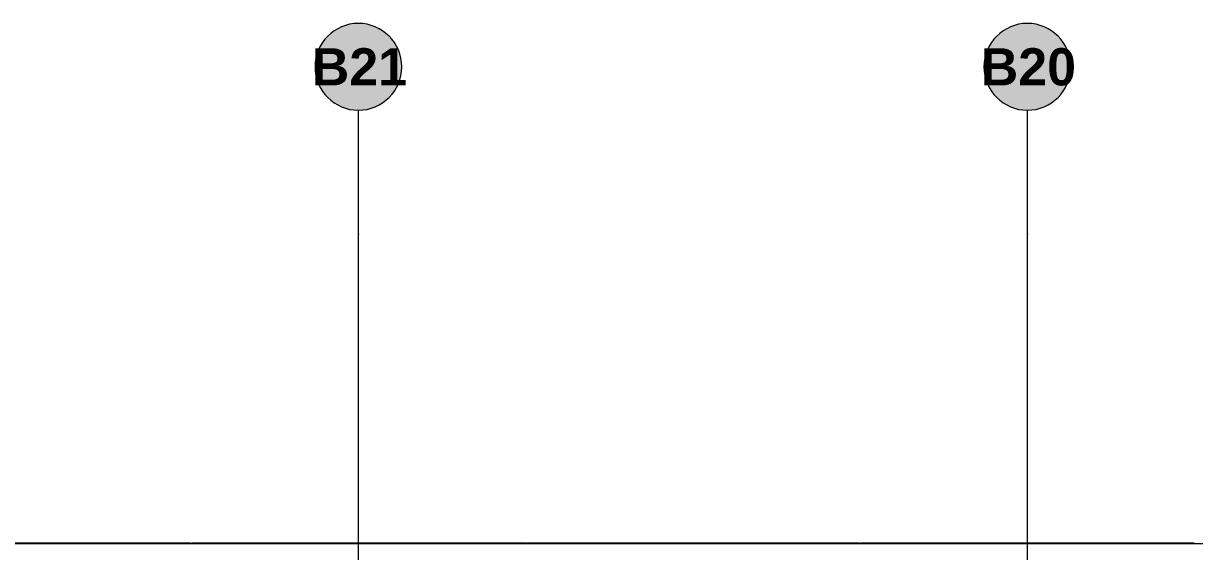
# Model space of a CAD drawing. Header units: metres. Extents: x 101 to 346, y 66 to 213.
# Drawn here: x 130.05 to 139.51, y 100.42 to 104.68 of the extents above; entities that cross this region are included whole.
import ezdxf

# ---------------------------------------------------------------- set-up
doc = ezdxf.new("R2010")
doc.units = ezdxf.units.M
doc.header["$MEASUREMENT"] = 0
doc.linetypes.add('Strichpunktlinie', pattern=[0.006703, 0.003528, -0.001764, 0, -0.001411])
doc.linetypes.add('Wipeout_Contour', pattern=[1, 0, -1])
for name, color, linetype in [('00  Raster', 7, 'Continuous'), ('00  Raster_Deckschraffur', 7, 'Continuous'), ('10  Fassade', 7, 'Continuous'), ('10  Fassade_Deckschraffur', 7, 'Continuous')]:
    doc.layers.add(name, color=color, linetype=linetype)
doc.styles.add('ERSTELLTER_STIL_2', font='arial.ttf')

msp = doc.modelspace()

# ---------------------------------------------------------------- hatches: boundary and pattern name
at = {"layer": '00  Raster_Deckschraffur', "linetype": 'Continuous', "lineweight": 0, "true_color": 0xffffff}
for points in [[(132.7554, 104.6769, 1), (132.7554, 103.9769, 1)], [(138.1554, 104.6769, 1), (138.1554, 103.9769, 1)]]:
    msp.add_hatch(color=7, dxfattribs=at).paths.add_polyline_path(points)

# ---------------------------------------------------------------- linework, layer by layer
at = {"layer": '00  Raster', "color": 7, "linetype": 'Strichpunktlinie', "lineweight": 13, "ltscale": 1000}
for q in [(132.7554, 103.9769), (132.7554, 102.9769)]:
    msp.add_line((132.7554, 102.9769), q, dxfattribs=at)
at = {"layer": '00  Raster', "color": 5, "linetype": 'Strichpunktlinie', "lineweight": 13, "ltscale": 1000}
for q in [(138.1554, 103.9769), (138.1554, 102.9769)]:
    msp.add_line((138.1554, 102.9769), q, dxfattribs=at)
at = {"layer": '00  Raster', "color": 7, "linetype": 'Continuous', "lineweight": 13, "ltscale": 1000, "flags": 128}
msp.add_lwpolyline([(132.7554, 104.6769, 1), (132.7554, 103.9769, 1)], format="xyb", close=True, dxfattribs=at)
at = {"layer": '00  Raster', "color": 5, "linetype": 'Continuous', "lineweight": 13, "ltscale": 1000, "flags": 128}
msp.add_lwpolyline([(138.1554, 104.6769, 1), (138.1554, 103.9769, 1)], format="xyb", close=True, dxfattribs=at)
at = {"layer": '00  Raster', "color": 7, "linetype": 'Strichpunktlinie', "lineweight": 13, "ltscale": 1000}
msp.add_point((132.7554, 102.9769), dxfattribs=at)
at = {"layer": '00  Raster', "color": 5, "linetype": 'Strichpunktlinie', "lineweight": 13, "ltscale": 1000}
msp.add_point((138.1554, 102.9769), dxfattribs=at)

# ---------------------------------------------------------------- texts
at = {"layer": '00  Raster', "color": 7, "linetype": 'Continuous', "lineweight": 13, "insert": (132.3796, 104.4769), "char_height": 0.3, "attachment_point": 1, "style": 'ERSTELLTER_STIL_2'}
msp.add_mtext('\\A1;{\\pql;\\pt0;\\fArial|b1|i0|c0|p38;B21}', dxfattribs=at)
at = {"layer": '00  Raster', "color": 5, "linetype": 'Continuous', "lineweight": 13, "insert": (137.7796, 104.4769), "char_height": 0.3, "attachment_point": 1, "style": 'ERSTELLTER_STIL_2'}
msp.add_mtext('\\A1;{\\pql;\\pt0;\\fArial|b1|i0|c0|p38;B20}', dxfattribs=at)

# ---------------------------------------------------------------- wipeouts: each hides what was drawn before it
at = {"color": 254, "linetype": 'Wipeout_Contour', "lineweight": 0, "ltscale": 681.280287}
msp.add_wipeout([(114.7154, 100.4829), (114.7154, 100.4169), (159.1776, 100.4169), (159.1776, 100.4829)], dxfattribs=at).dxf.layer = '10  Fassade_Deckschraffur'

# ---------------------------------------------------------------- next in the draw order: linework, layer by layer
at = {"layer": '10  Fassade', "color": 7, "linetype": 'Continuous', "lineweight": 13, "ltscale": 1000, "flags": 128}
msp.add_lwpolyline([(114.7154, 100.4829), (159.1776, 100.4829)], dxfattribs=at)

# ---------------------------------------------------------------- next in the draw order: wipeouts: each hides what was drawn before it
at = {"color": 254, "linetype": 'Wipeout_Contour', "lineweight": 0, "ltscale": 683.337132}
msp.add_wipeout([(139.5004, 100.4829), (139.5004, 100.4869), (136.8104, 100.4869), (136.8104, 100.4829)], dxfattribs=at).dxf.layer = '10  Fassade_Deckschraffur'

# ---------------------------------------------------------------- next in the draw order: linework, layer by layer
at = {"layer": '00  Raster', "color": 5, "linetype": 'Strichpunktlinie', "lineweight": 13, "ltscale": 1000}
msp.add_line((138.1554, 79.3072), (138.1554, 102.9769), dxfattribs=at)
at = {"layer": '10  Fassade', "color": 7, "linetype": 'Continuous', "lineweight": 18, "ltscale": 1000, "flags": 128}
msp.add_lwpolyline([(139.5004, 100.4869), (139.5004, 100.4829)], dxfattribs=at)

# ---------------------------------------------------------------- next in the draw order: wipeouts: each hides what was drawn before it
at = {"color": 254, "linetype": 'Wipeout_Contour', "lineweight": 0, "ltscale": 674.633124}
msp.add_wipeout([(136.8004, 100.4829), (136.8004, 100.4869), (134.1104, 100.4869), (134.1104, 100.4829)], dxfattribs=at).dxf.layer = '10  Fassade_Deckschraffur'

# ---------------------------------------------------------------- next in the draw order: linework, layer by layer
at = {"layer": '10  Fassade', "color": 7, "linetype": 'Continuous', "lineweight": 18, "ltscale": 1000, "flags": 128}
for points in [[(136.8004, 100.4869), (136.8004, 100.4829)], [(136.8104, 100.4869), (139.5004, 100.4869)], [(136.8104, 100.4869), (136.8104, 100.4829)], [(136.8104, 100.4829), (139.5004, 100.4829)]]:
    msp.add_lwpolyline(points, dxfattribs=at)

# ---------------------------------------------------------------- next in the draw order: wipeouts: each hides what was drawn before it
at = {"color": 254, "linetype": 'Wipeout_Contour', "lineweight": 0, "ltscale": 665.99051}
msp.add_wipeout([(134.1004, 100.4829), (134.1004, 100.4869), (131.4104, 100.4869), (131.4104, 100.4829)], dxfattribs=at).dxf.layer = '10  Fassade_Deckschraffur'

# ---------------------------------------------------------------- next in the draw order: linework, layer by layer
at = {"layer": '00  Raster', "color": 7, "linetype": 'Strichpunktlinie', "lineweight": 13, "ltscale": 1000}
msp.add_line((132.7554, 79.3072), (132.7554, 102.9769), dxfattribs=at)
at = {"layer": '10  Fassade', "color": 7, "linetype": 'Continuous', "lineweight": 18, "ltscale": 1000, "flags": 128}
for points in [[(134.1004, 100.4869), (134.1004, 100.4829)], [(134.1104, 100.4869), (136.8004, 100.4869)], [(134.1104, 100.4869), (134.1104, 100.4829)], [(134.1104, 100.4829), (136.8004, 100.4829)]]:
    msp.add_lwpolyline(points, dxfattribs=at)

# ---------------------------------------------------------------- next in the draw order: wipeouts: each hides what was drawn before it
at = {"color": 254, "linetype": 'Wipeout_Contour', "lineweight": 0, "ltscale": 657.411711}
msp.add_wipeout([(131.4004, 100.4829), (131.4004, 100.4869), (128.7104, 100.4869), (128.7104, 100.4829)], dxfattribs=at).dxf.layer = '10  Fassade_Deckschraffur'

# ---------------------------------------------------------------- next in the draw order: linework, layer by layer
at = {"layer": '10  Fassade', "color": 7, "linetype": 'Continuous', "lineweight": 18, "ltscale": 1000, "flags": 128}
for points in [[(128.7104, 100.4869), (131.4004, 100.4869)], [(128.7104, 100.4829), (131.4004, 100.4829)], [(131.4004, 100.4869), (131.4004, 100.4829)], [(131.4104, 100.4869), (134.1004, 100.4869)], [(131.4104, 100.4869), (131.4104, 100.4829)], [(131.4104, 100.4829), (134.1004, 100.4829)]]:
    msp.add_lwpolyline(points, dxfattribs=at)

doc.saveas('drawing.dxf')
